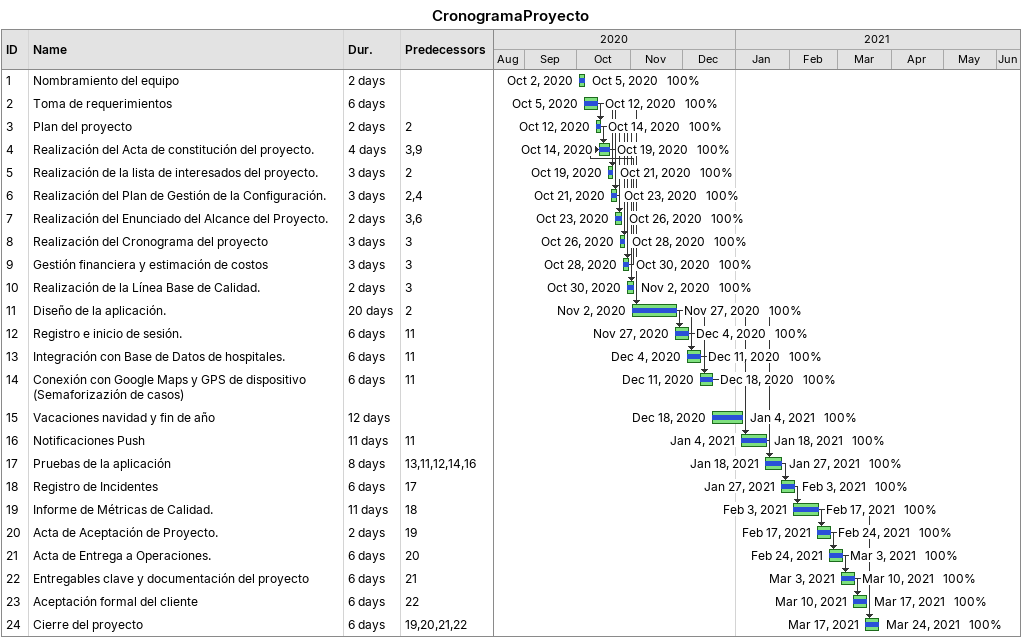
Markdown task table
CronogramaProyecto

| ID | Task | Duration | Start | Finish | Predecessors | % complete |
|---|---|---|---|---|---|---|
| 1 | Nombramiento del equipo | 2d | 2020-10-02 | 2020-10-05 |  | 100 |
| 2 | Toma de requerimientos | 6d | 2020-10-05 | 2020-10-12 |  | 100 |
| 3 | Plan del proyecto | 2d | 2020-10-12 | 2020-10-14 | 2 | 100 |
| 4 | Realización del Acta de constitución del proyecto. | 4d | 2020-10-14 | 2020-10-19 | 3, 9 | 100 |
| 5 | Realización de la lista de interesados del proyecto. | 3d | 2020-10-19 | 2020-10-21 | 2 | 100 |
| 6 | Realización del Plan de Gestión de la Configuración. | 3d | 2020-10-21 | 2020-10-23 | 2, 4 | 100 |
| 7 | Realización del Enunciado del Alcance del Proyecto. | 2d | 2020-10-23 | 2020-10-26 | 3, 6 | 100 |
| 8 | Realización del Cronograma del proyecto | 3d | 2020-10-26 | 2020-10-28 | 3 | 100 |
| 9 | Gestión financiera y estimación de costos | 3d | 2020-10-28 | 2020-10-30 | 3 | 100 |
| 10 | Realización de la Línea Base de Calidad. | 2d | 2020-10-30 | 2020-11-02 | 3 | 100 |
| 11 | Diseño de la aplicación. | 20d | 2020-11-02 | 2020-11-27 | 2 | 100 |
| 12 | Registro e inicio de sesión. | 6d | 2020-11-27 | 2020-12-04 | 11 | 100 |
| 13 | Integración con Base de Datos de hospitales. | 6d | 2020-12-04 | 2020-12-11 | 11 | 100 |
| 14 | Conexión con Google Maps y GPS de dispositivo (Semaforizazión de casos) | 6d | 2020-12-11 | 2020-12-18 | 11 | 100 |
| 15 | Vacaciones navidad y fin de año | 12d | 2020-12-18 | 2021-01-04 |  | 100 |
| 16 | Notificaciones Push | 11d | 2021-01-04 | 2021-01-18 | 11 | 100 |
| 17 | Pruebas de la aplicación | 8d | 2021-01-18 | 2021-01-27 | 13, 11, 12, 14, 16 | 100 |
| 18 | Registro de Incidentes | 6d | 2021-01-27 | 2021-02-03 | 17 | 100 |
| 19 | Informe de Métricas de Calidad. | 11d | 2021-02-03 | 2021-02-17 | 18 | 100 |
| 20 | Acta de Aceptación de Proyecto. | 2d | 2021-02-17 | 2021-02-24 | 19 | 100 |
| 21 | Acta de Entrega a Operaciones. | 6d | 2021-02-24 | 2021-03-03 | 20 | 100 |
| 22 | Entregables clave y documentación del proyecto | 6d | 2021-03-03 | 2021-03-10 | 21 | 100 |
| 23 | Aceptación formal del cliente | 6d | 2021-03-10 | 2021-03-17 | 22 | 100 |
| 24 | Cierre del proyecto | 6d | 2021-03-17 | 2021-03-24 | 19, 20, 21, 22 | 100 |
